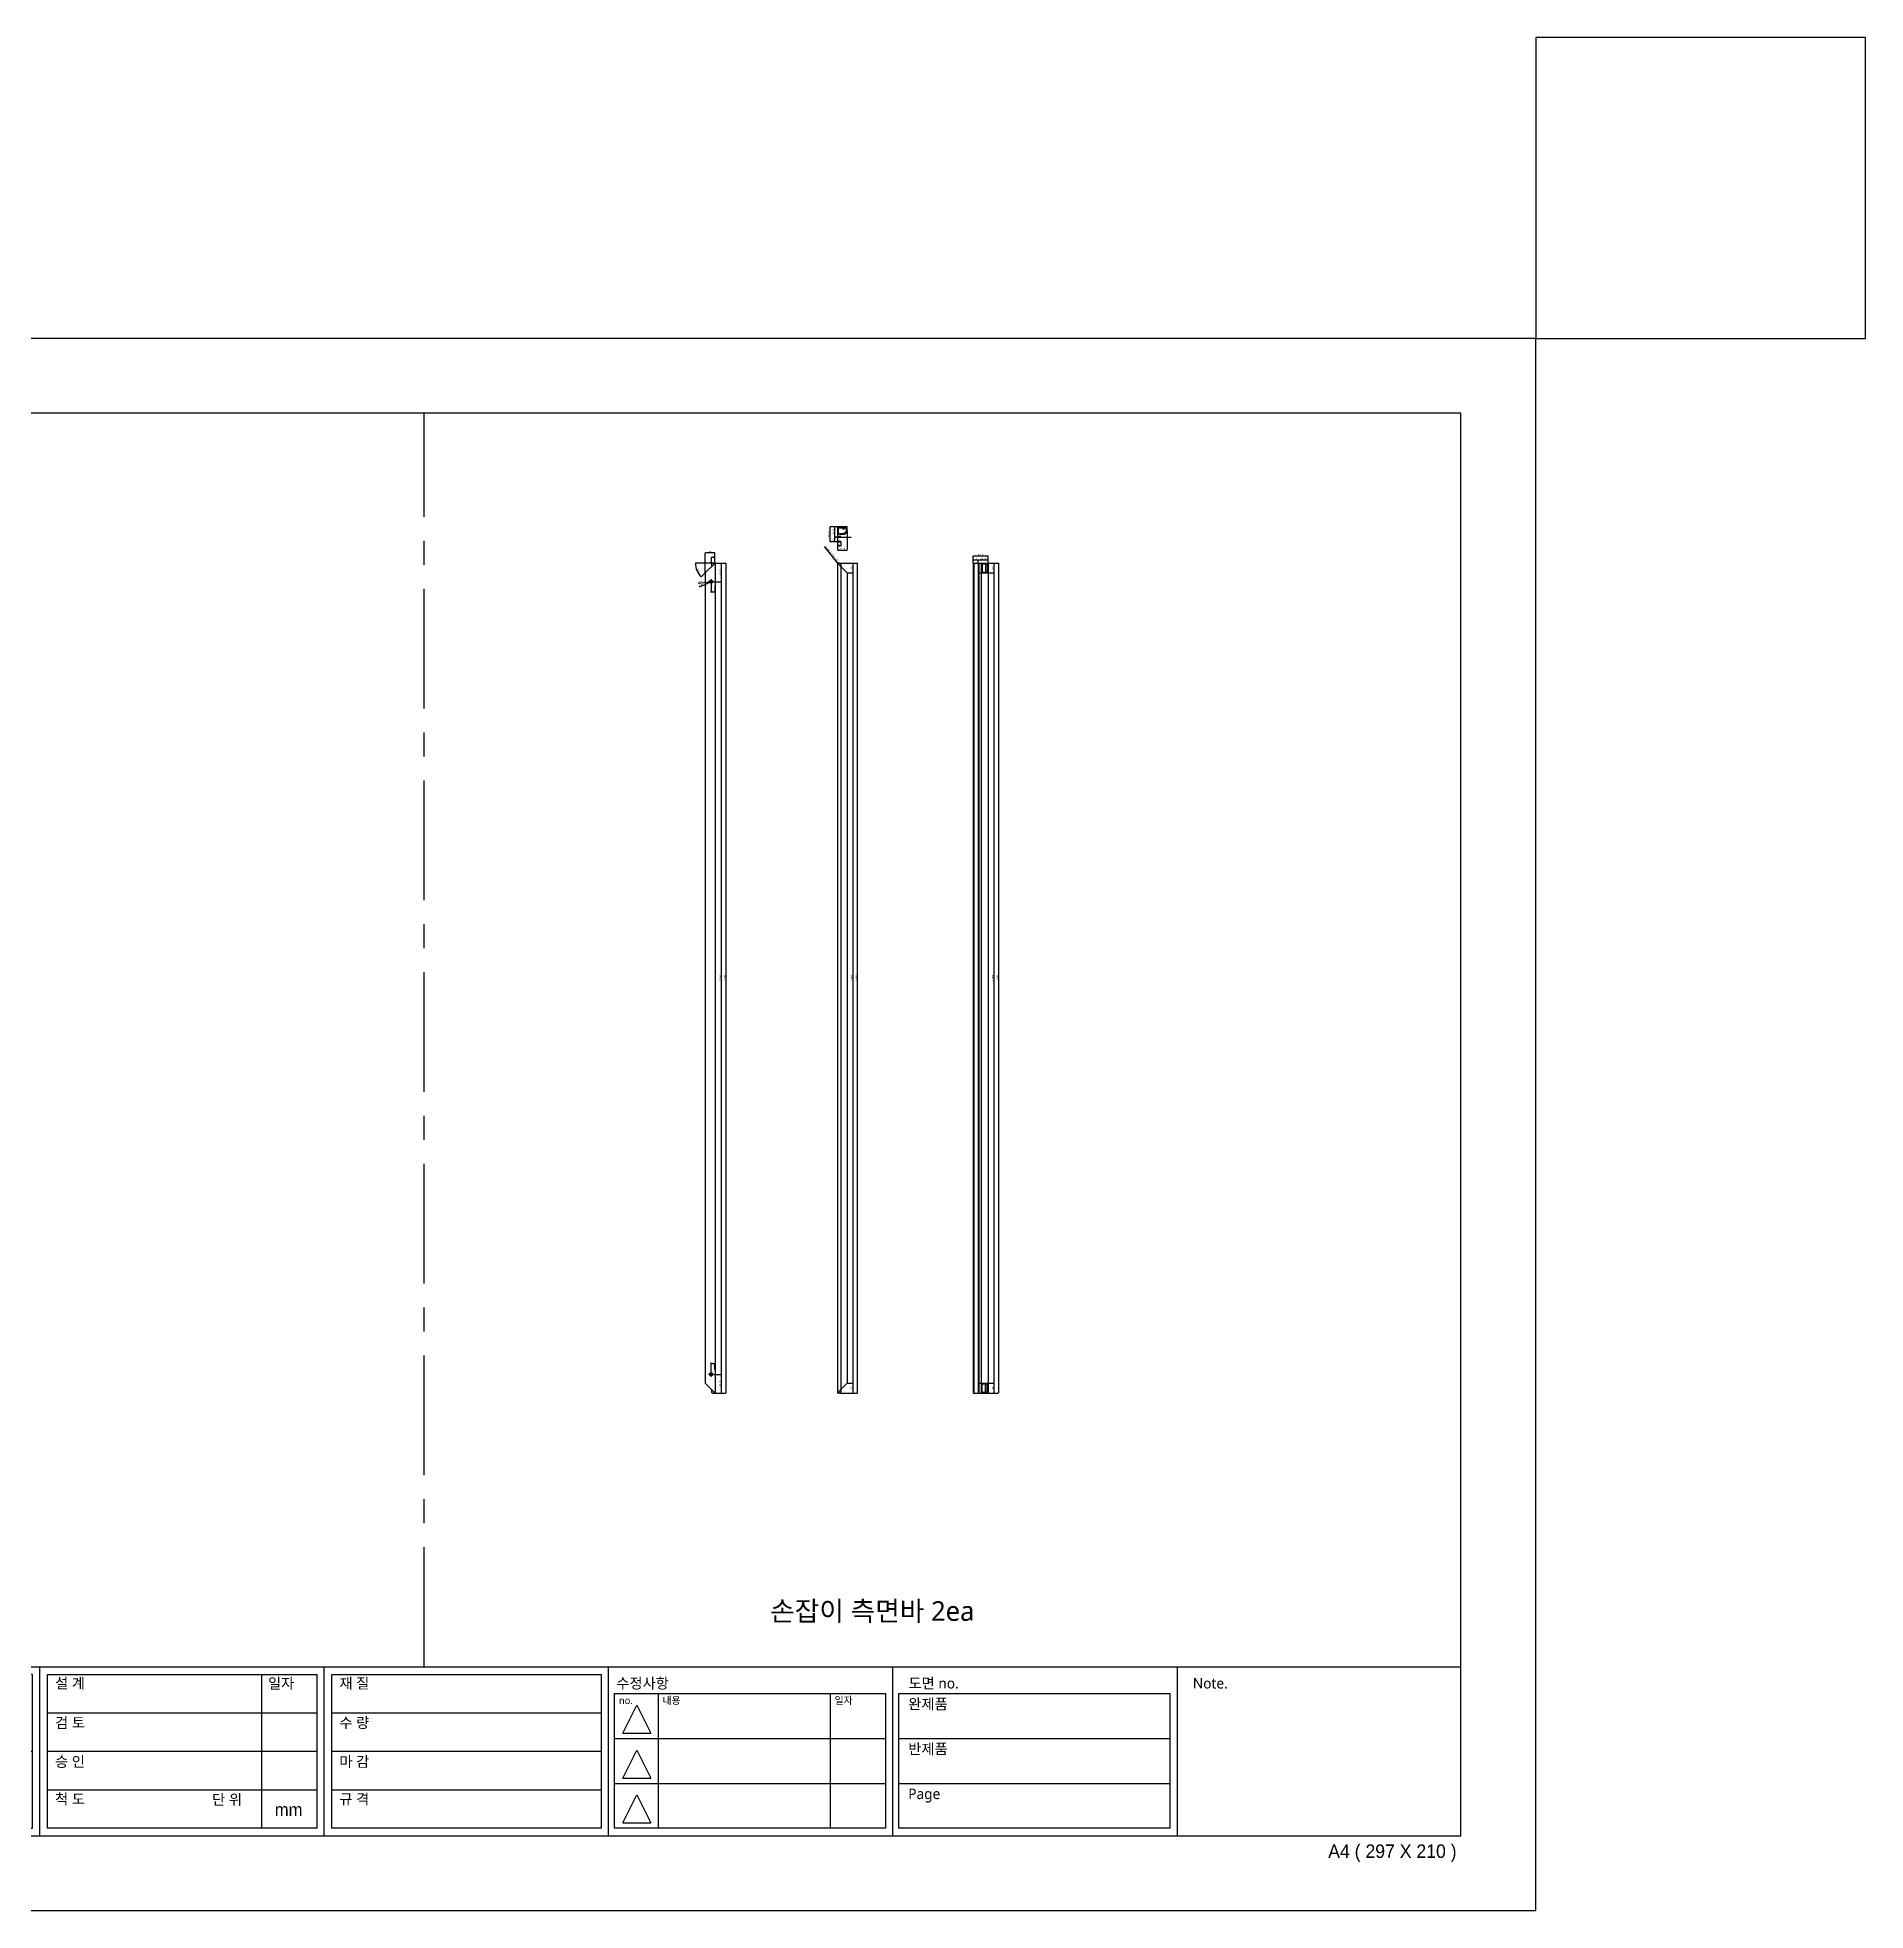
# Model space of a CAD drawing. Header units: millimetres. Extents: x -44117 to 256353, y -2095463 to 65325.
# Drawn here: x -21367 to -16519, y 49726 to 54691 of the extents above; entities that cross this region are included whole.
import ezdxf

# ---------------------------------------------------------------- set-up
doc = ezdxf.new("R2010")
doc.units = ezdxf.units.MM
doc.header["$LTSCALE"] = 10
doc.linetypes.add('CENTER', pattern=[50.8, 31.75, -6.35, 6.35, -6.35])
doc.linetypes.add('HIDDEN', pattern=[9.525, 6.35, -3.175])
doc.layers.add('cen', color=1, linetype='CENTER')
doc.layers.add('hid', color=8, linetype='HIDDEN')
doc.styles.add('고딕', font='')
doc.styles.get('고딕').set_extended_font_data('HYgtrE')
doc.dimstyles.new('hi01 a4 - 1scale', dxfattribs={"dimtxt": 5, "dimasz": 0.5, "dimexe": 0.3, "dimexo": 0.3, "dimgap": 0.2, "dimtad": 1, "dimdec": 1, "dimdsep": 46, "dimtxsty": 'Standard', "dimcen": 1, "dimclrd": 251, "dimclre": 251, "dimclrt": 3, "dimadec": 1, "dimazin": 2, "dimtfac": 1, "dimtdec": 1, "dimtix": 1, "dimtmove": 1, "dimatfit": 3, "dimfxl": 0, "dimarcsym": 0})

# ---------------------------------------------------------------- blocks, each defined once
blk = doc.blocks.new('A$C2EC13F1B')
at = {"color": 7}
for p, q in [((-3.67, -0.83), (-1.17, 4.17)), ((-1.17, 4.17), (1.33, -0.83))]:
    blk.add_line(p, q, dxfattribs=at)
blk.add_lwpolyline([(-3.67, -0.83), (1.33, -0.83)], dxfattribs=at)
blk = doc.blocks.new('a4 1scale')
at = {"color": 8}
for p, q in [((-15144.83, -4477.05), (-14867.83, -4477.05)), ((-15097.66, -4499.61), (-15097.66, -4477.05)), ((-15057.67, -4499.62), (-15057.67, -4477.06)), ((-15028.06, -4478.06), (-15028.06, -4498.62)), ((-15019.68, -4499.62), (-15019.68, -4477.06)), ((-14981.69, -4499.62), (-14981.69, -4477.06)), ((-14943.7, -4499.62), (-14943.7, -4477.06)), ((-14905.71, -4499.62), (-14905.71, -4477.06)), ((-14980.9, -4480.63), (-14944.7, -4480.63)), ((-14975.07, -4480.63), (-14975.07, -4498.62)), ((-14952.08, -4480.63), (-14952.08, -4498.62)), ((-14942.91, -4480.63), (-14906.71, -4480.63)), ((-15056.67, -4483.2), (-15020.68, -4483.2)), ((-15018.68, -4483.2), (-14982.69, -4483.2)), ((-15096.66, -4488.33), (-15058.67, -4488.34)), ((-15056.67, -4488.34), (-15020.68, -4488.34)), ((-15018.68, -4488.34), (-14982.69, -4488.34)), ((-14980.9, -4486.63), (-14944.7, -4486.63)), ((-14942.91, -4486.63), (-14906.71, -4486.63)), ((-15141.53, -4492.95), (-15101.88, -4492.95)), ((-14980.9, -4492.63), (-14944.7, -4492.63)), ((-14942.91, -4492.63), (-14906.71, -4492.63)), ((-15056.67, -4493.48), (-15020.68, -4493.48)), ((-15018.68, -4493.48), (-14982.69, -4493.48))]:
    blk.add_line(p, q, dxfattribs=at)
for points in [[(-15154.83, -4509.61), (-14857.83, -4509.61), (-14857.83, -4299.61), (-15154.83, -4299.61)], [(-15144.83, -4499.61), (-14867.83, -4499.61), (-14867.83, -4309.61), (-15144.83, -4309.61)]]:
    blk.add_lwpolyline(points, close=True)
for points in [[(-15143.82, -4478.05), (-15098.66, -4478.05), (-15098.66, -4498.61), (-15143.83, -4498.61)], [(-15058.67, -4478.06), (-15096.66, -4478.05), (-15096.66, -4498.61), (-15058.66, -4498.62)], [(-15056.67, -4478.06), (-15020.68, -4478.06), (-15020.68, -4498.62), (-15056.67, -4498.62)], [(-15018.68, -4478.06), (-14982.69, -4478.06), (-14982.69, -4498.62), (-15018.68, -4498.62)]]:
    blk.add_lwpolyline(points, close=True, dxfattribs=at)
for points in [[(-14944.7, -4480.63), (-14944.7, -4498.62), (-14980.9, -4498.62), (-14980.9, -4480.63)], [(-14906.71, -4480.63), (-14906.71, -4498.62), (-14942.91, -4498.62), (-14942.91, -4480.63)]]:
    blk.add_lwpolyline(points, dxfattribs=at)
at = {"color": 8, "xscale": 0.7469071166727064, "yscale": 0.7469071166727064, "zscale": 0.7469071166727064}
for p in [(-14977.06, -4485.3), (-14977.06, -4491.3), (-14977.06, -4497.29)]:
    blk.add_blockref('A$C2EC13F1B', p, dxfattribs=at)
at = {"color": 8, "style": '고딕'}
for s, insert, char_height, width, attachment_point in [('{\\fMalgun Gothic|b0|i0|c129|p50;설 계}', (-15055.65, -4478.55), 1.4003, 21.6513, 1), ('{\\fMalgun Gothic|b0|i0|c129|p50;재 질}', (-15017.66, -4478.55), 1.4003, 21.6513, 1), ('{\\fMalgun Gothic|b0|i0|c129|p50;수정사항}', (-14980.67, -4478.55), 1.4003, 21.6513, 1), ('{\\fMalgun Gothic|b0|i0|c129|p50;도면 no.}', (-14941.63, -4478.55), 1.4003, 21.6513, 1), ('{\\fMalgun Gothic|b0|i0|c129|p50;PROJECT}', (-15095.45, -4478.74), 1.6004, 37.4801, 1), ('{\\fGulim|b0|i0|c129|p50;일자}', (-15027.2, -4478.57), 1.4, 24.7824, 1), ('{\\fMalgun Gothic|b0|i0|c129|p50;Note.}', (-14903.64, -4478.55), 1.4003, 21.6513, 1), ('{\\fMalgun Gothic|b0|i0|c129|p50;no.}', (-14980.32, -4481.07), 0.96, 25.9815, 1), ('{\\fMalgun Gothic|b0|i0|c129|p50;내용}', (-14974.49, -4481.07), 0.96, 25.9815, 1), ('{\\fMalgun Gothic|b0|i0|c129|p50;일자}', (-14951.5, -4481.07), 0.96, 25.9815, 1), ('{\\fGulim|b0|i0|c129|p50;완\\fMalgun Gothic|b0|i0|c129|p50;제품}', (-14941.66, -4481.32), 1.4003, 21.6513, 1), ('{\\fMalgun Gothic|b0|i0|c129|p50;검 토}', (-15055.65, -4483.82), 1.4003, 21.6513, 1), ('{\\fMalgun Gothic|b0|i0|c129|p50;수 량}', (-15017.66, -4483.82), 1.4003, 21.6513, 1), ('{\\fMalgun Gothic|b0|i0|c129|p50;반제품}', (-14941.66, -4487.32), 1.4003, 21.6513, 1), ('{\\fMalgun Gothic|b0|i0|c129|p50;도면명}', (-15095.89, -4489.07), 1.6004, 37.4801, 1), ('{\\fMalgun Gothic|b0|i0|c129|p50;승 인}', (-15055.65, -4489.02), 1.4003, 21.6513, 1), ('{\\fMalgun Gothic|b0|i0|c129|p50;마 감}', (-15017.66, -4489.02), 1.4003, 21.6513, 1), ('{\\fMalgun Gothic|b0|i0|c129|p50;Page}', (-14941.66, -4493.32), 1.4003, 21.6513, 1), ('{\\fMalgun Gothic|b0|i0|c129|p50;척 도 }', (-15055.65, -4494.02), 1.4003, 21.6513, 1), ('{\\fGulim|b0|i0|c129|p50;단 위}', (-15034.68, -4494.09), 1.4003, 21.6513, 1), ('mm', (-15024.45, -4496.13), 1.7, 15.2516, 5), ('{\\fMalgun Gothic|b0|i0|c129|p50;규 격 }', (-15017.66, -4494.02), 1.4003, 21.6513, 1), ('{\\C8;P-01-01}', (-15144.37, -4500.78), 1.8004, 27.0059, 1), ('{\\C8;A4 ( 297 X 210 )}', (-14868.4, -4500.78), 1.8004, 27.0059, 3)]:
    blk.add_mtext(s, dxfattribs=dict(at, insert=insert, char_height=char_height, width=width, attachment_point=attachment_point))
blk = doc.blocks.new('*D1048')
at = {"color": 251, "lineweight": -2, "transparency": 16777216}
for p, q in [((-19614.9, 53244.1), (-19585, 53247.7)), ((-19576.6, 53248.7), (-19584.6, 53247.8)), ((-19576.1, 53248.8), (-19575.6, 53248.9))]:
    blk.add_line(p, q, dxfattribs=at)
at = {"color": 251, "transparency": 16777216}
for points in [[(-19585.1, 53247.8), (-19585, 53247.6), (-19584.6, 53247.8)], [(-19576.1, 53248.9), (-19576.1, 53248.7), (-19576.6, 53248.7)]]:
    blk.add_solid(points, dxfattribs=at)
at = {"layer": 'Defpoints', "color": 0, "transparency": 16777216}
for p in [(-19584.6, 53247.8), (-19576.6, 53248.7)]:
    blk.add_point(p, dxfattribs=at)
at = {"color": 3, "transparency": 16777216, "insert": (-19610.9, 53247.3), "char_height": 5, "attachment_point": 5, "rotation": 6.9526}
blk.add_mtext('∅8', dxfattribs=at)
blk = doc.blocks.new('*D1049')
at = {"color": 251, "lineweight": -2, "transparency": 16777216}
for p, q in [((-19611.6, 53234.4), (-19582.9, 53247.2)), ((-19578.8, 53249.1), (-19582.4, 53247.4)), ((-19578.3, 53249.3), (-19577.8, 53249.5))]:
    blk.add_line(p, q, dxfattribs=at)
at = {"color": 251, "transparency": 16777216}
for points in [[(-19582.9, 53247.3), (-19582.8, 53247.2), (-19582.4, 53247.4)], [(-19578.3, 53249.3), (-19578.3, 53249.2), (-19578.8, 53249.1)]]:
    blk.add_solid(points, dxfattribs=at)
at = {"layer": 'Defpoints', "color": 0, "transparency": 16777216}
for p in [(-19582.4, 53247.4), (-19578.8, 53249.1)]:
    blk.add_point(p, dxfattribs=at)
at = {"color": 3, "transparency": 16777216, "insert": (-19608.7, 53238.6), "char_height": 5, "attachment_point": 5, "rotation": 24.0429}
blk.add_mtext('∅4', dxfattribs=at)
blk = doc.blocks.new('*D1050')
at = {"color": 251, "lineweight": -2, "transparency": 16777216}
for p, q in [((-19580.6, 53240.9), (-19580.6, 53220.5)), ((-19570.1, 53235.6), (-19570.1, 53220.5)), ((-19581.1, 53220.8), (-19581.6, 53220.8)), ((-19570.1, 53220.8), (-19580.6, 53220.8)), ((-19569.6, 53220.8), (-19569.1, 53220.8))]:
    blk.add_line(p, q, dxfattribs=at)
at = {"color": 251, "transparency": 16777216}
for points in [[(-19581.1, 53220.9), (-19581.1, 53220.7), (-19580.6, 53220.8)], [(-19569.6, 53220.9), (-19569.6, 53220.7), (-19570.1, 53220.8)]]:
    blk.add_solid(points, dxfattribs=at)
at = {"layer": 'Defpoints', "color": 0, "transparency": 16777216}
for p in [(-19580.6, 53241.2), (-19570.1, 53235.9), (-19580.6, 53220.8)]:
    blk.add_point(p, dxfattribs=at)
at = {"color": 3, "transparency": 16777216, "insert": (-19575.3, 53223.5), "char_height": 5, "attachment_point": 5}
blk.add_mtext('10.5', dxfattribs=at)
blk = doc.blocks.new('*D1051')
at = {"color": 251, "lineweight": -2, "transparency": 16777216}
for p, q in [((-19581.1, 51174.7), (-19581.6, 51174.7)), ((-19580.6, 51154.5), (-19580.6, 51175)), ((-19570.1, 51174.7), (-19580.6, 51174.7)), ((-19570.1, 51159.9), (-19570.1, 51175)), ((-19569.6, 51174.7), (-19569.1, 51174.7))]:
    blk.add_line(p, q, dxfattribs=at)
at = {"color": 251, "transparency": 16777216}
for points in [[(-19581.1, 51174.8), (-19581.1, 51174.6), (-19580.6, 51174.7)], [(-19569.6, 51174.8), (-19569.6, 51174.6), (-19570.1, 51174.7)]]:
    blk.add_solid(points, dxfattribs=at)
at = {"layer": 'Defpoints', "color": 0, "transparency": 16777216}
for p in [(-19580.6, 51174.7), (-19580.6, 51154.2), (-19570.1, 51159.6)]:
    blk.add_point(p, dxfattribs=at)
at = {"color": 3, "transparency": 16777216, "insert": (-19575.3, 51177.4), "char_height": 5, "attachment_point": 5}
blk.add_mtext('10.5', dxfattribs=at)
blk = doc.blocks.new('*D1052')
at = {"color": 251, "lineweight": -2, "transparency": 16777216}
for p, q in [((-19579.1, 53295), (-19579.1, 53313.8)), ((-19578.6, 53313.5), (-19570.6, 53313.5)), ((-19570.1, 53298), (-19570.1, 53313.8))]:
    blk.add_line(p, q, dxfattribs=at)
at = {"color": 251, "transparency": 16777216}
for points in [[(-19578.6, 53313.5), (-19578.6, 53313.4), (-19579.1, 53313.5)], [(-19570.6, 53313.5), (-19570.6, 53313.4), (-19570.1, 53313.5)]]:
    blk.add_solid(points, dxfattribs=at)
at = {"layer": 'Defpoints', "color": 0, "transparency": 16777216}
for p in [(-19579.1, 53294.7), (-19570.1, 53313.5), (-19570.1, 53297.7)]:
    blk.add_point(p, dxfattribs=at)
at = {"color": 3, "transparency": 16777216, "insert": (-19574.6, 53316.2), "char_height": 5, "attachment_point": 5}
blk.add_mtext('9', dxfattribs=at)
blk = doc.blocks.new('*D1008')
at = {"color": 251, "lineweight": -2, "transparency": 16777216}
for p, q in [((-19569.8, 53297.7), (-19553, 53297.7)), ((-19553.3, 53297.2), (-19553.3, 53248.7)), ((-19573.3, 53248.2), (-19553, 53248.2))]:
    blk.add_line(p, q, dxfattribs=at)
at = {"color": 251, "transparency": 16777216}
for points in [[(-19553.4, 53297.2), (-19553.2, 53297.2), (-19553.3, 53297.7)], [(-19553.4, 53248.7), (-19553.2, 53248.7), (-19553.3, 53248.2)]]:
    blk.add_solid(points, dxfattribs=at)
at = {"layer": 'Defpoints', "color": 0, "transparency": 16777216}
for p in [(-19570.1, 53297.7), (-19573.6, 53248.2), (-19553.3, 53248.2)]:
    blk.add_point(p, dxfattribs=at)
at = {"color": 3, "transparency": 16777216, "insert": (-19556, 53273), "char_height": 5, "attachment_point": 5, "rotation": 90}
blk.add_mtext('49.5', dxfattribs=at)
blk = doc.blocks.new('*D1009')
at = {"color": 251, "lineweight": -2, "transparency": 16777216}
for p, q in [((-19573.3, 53248.2), (-19553, 53248.2)), ((-19553.3, 53247.7), (-19553.3, 51147.7)), ((-19573.3, 51147.2), (-19553, 51147.2))]:
    blk.add_line(p, q, dxfattribs=at)
at = {"color": 251, "transparency": 16777216}
for points in [[(-19553.4, 53247.7), (-19553.2, 53247.7), (-19553.3, 53248.2)], [(-19553.4, 51147.7), (-19553.2, 51147.7), (-19553.3, 51147.2)]]:
    blk.add_solid(points, dxfattribs=at)
at = {"layer": 'Defpoints', "color": 0, "transparency": 16777216}
for p in [(-19573.6, 53248.2), (-19573.6, 51147.2), (-19553.3, 51147.2)]:
    blk.add_point(p, dxfattribs=at)
at = {"color": 3, "transparency": 16777216, "insert": (-19556, 52197.7), "char_height": 5, "attachment_point": 5, "rotation": 90}
blk.add_mtext('2101', dxfattribs=at)
blk = doc.blocks.new('*D1010')
at = {"color": 251, "lineweight": -2, "transparency": 16777216}
for p, q in [((-19573.3, 51147.2), (-19553, 51147.2)), ((-19553.3, 51146.7), (-19553.3, 51098.2)), ((-19569.8, 51097.7), (-19553, 51097.7))]:
    blk.add_line(p, q, dxfattribs=at)
at = {"color": 251, "transparency": 16777216}
for points in [[(-19553.4, 51146.7), (-19553.2, 51146.7), (-19553.3, 51147.2)], [(-19553.4, 51098.2), (-19553.2, 51098.2), (-19553.3, 51097.7)]]:
    blk.add_solid(points, dxfattribs=at)
at = {"layer": 'Defpoints', "color": 0, "transparency": 16777216}
for p in [(-19573.6, 51147.2), (-19570.1, 51097.7), (-19553.3, 51097.7)]:
    blk.add_point(p, dxfattribs=at)
at = {"color": 3, "transparency": 16777216, "insert": (-19556, 51122.5), "char_height": 5, "attachment_point": 5, "rotation": 90}
blk.add_mtext('49.5', dxfattribs=at)
blk = doc.blocks.new('*D1011')
at = {"color": 251, "lineweight": -2, "transparency": 16777216}
for p, q in [((-19569.8, 53297.7), (-19541.3, 53297.7)), ((-19541.6, 53297.2), (-19541.6, 51098.2)), ((-19552.7, 51097.7), (-19541.3, 51097.7))]:
    blk.add_line(p, q, dxfattribs=at)
at = {"color": 251, "transparency": 16777216}
for points in [[(-19541.6, 53297.2), (-19541.5, 53297.2), (-19541.6, 53297.7)], [(-19541.6, 51098.2), (-19541.5, 51098.2), (-19541.6, 51097.7)]]:
    blk.add_solid(points, dxfattribs=at)
at = {"layer": 'Defpoints', "color": 0, "transparency": 16777216}
for p in [(-19570.1, 53297.7), (-19553, 51097.7), (-19541.6, 51097.7)]:
    blk.add_point(p, dxfattribs=at)
at = {"color": 3, "transparency": 16777216, "insert": (-19544.3, 52197.7), "char_height": 5, "attachment_point": 5, "rotation": 90}
blk.add_mtext('2200', dxfattribs=at)
blk = doc.blocks.new('*D1012')
at = {"color": 251, "lineweight": -2, "transparency": 16777216}
for p, q in [((-19596.1, 53272), (-19596.1, 53324.7)), ((-19570.6, 53324.4), (-19595.6, 53324.4)), ((-19570.1, 53298), (-19570.1, 53324.7))]:
    blk.add_line(p, q, dxfattribs=at)
at = {"color": 251, "transparency": 16777216}
for points in [[(-19595.6, 53324.5), (-19595.6, 53324.3), (-19596.1, 53324.4)], [(-19570.6, 53324.5), (-19570.6, 53324.3), (-19570.1, 53324.4)]]:
    blk.add_solid(points, dxfattribs=at)
at = {"layer": 'Defpoints', "color": 0, "transparency": 16777216}
for p in [(-19596.1, 53324.4), (-19570.1, 53297.7), (-19596.1, 53271.7)]:
    blk.add_point(p, dxfattribs=at)
at = {"color": 3, "transparency": 16777216, "insert": (-19583.1, 53327.1), "char_height": 5, "attachment_point": 5}
blk.add_mtext('26', dxfattribs=at)
blk = doc.blocks.new('*D1013')
at = {"color": 251, "lineweight": -2, "transparency": 16777216}
for p, q in [((-19245.5, 53393.5), (-19253.5, 53393.5)), ((-19253.2, 53393), (-19253.2, 53367.2)), ((-19244.5, 53366.7), (-19253.5, 53366.7))]:
    blk.add_line(p, q, dxfattribs=at)
at = {"color": 251, "transparency": 16777216}
for points in [[(-19253.3, 53393), (-19253.1, 53393), (-19253.2, 53393.5)], [(-19253.3, 53367.2), (-19253.1, 53367.2), (-19253.2, 53366.7)]]:
    blk.add_solid(points, dxfattribs=at)
at = {"layer": 'Defpoints', "color": 0, "transparency": 16777216}
for p in [(-19245.2, 53393.5), (-19253.2, 53366.7), (-19244.2, 53366.7)]:
    blk.add_point(p, dxfattribs=at)
at = {"color": 3, "transparency": 16777216, "insert": (-19255.9, 53380.1), "char_height": 5, "attachment_point": 5, "rotation": 90}
blk.add_mtext('26.8', dxfattribs=at)
blk = doc.blocks.new('*D1014')
at = {"color": 251, "lineweight": -2, "transparency": 16777216}
for p, q in [((-19244.5, 53366.7), (-19253.5, 53366.7)), ((-19244.7, 53353.7), (-19253.5, 53353.7)), ((-19253.2, 53366.2), (-19253.2, 53354.2))]:
    blk.add_line(p, q, dxfattribs=at)
at = {"color": 251, "transparency": 16777216}
for points in [[(-19253.3, 53366.2), (-19253.1, 53366.2), (-19253.2, 53366.7)], [(-19253.3, 53354.2), (-19253.1, 53354.2), (-19253.2, 53353.7)]]:
    blk.add_solid(points, dxfattribs=at)
at = {"layer": 'Defpoints', "color": 0, "transparency": 16777216}
for p in [(-19253.2, 53353.7), (-19244.4, 53353.7), (-19244.2, 53366.7)]:
    blk.add_point(p, dxfattribs=at)
at = {"color": 3, "transparency": 16777216, "insert": (-19255.9, 53360.2), "char_height": 5, "attachment_point": 5, "rotation": 90}
blk.add_mtext('13', dxfattribs=at)
blk = doc.blocks.new('*D1015')
at = {"color": 251, "lineweight": -2, "transparency": 16777216}
for p, q in [((-19245.7, 53353.9), (-19245.7, 53342.9)), ((-19245.2, 53343.2), (-19237.2, 53343.2)), ((-19236.7, 53353.9), (-19236.7, 53342.9))]:
    blk.add_line(p, q, dxfattribs=at)
at = {"color": 251, "transparency": 16777216}
for points in [[(-19245.2, 53343.3), (-19245.2, 53343.1), (-19245.7, 53343.2)], [(-19237.2, 53343.3), (-19237.2, 53343.1), (-19236.7, 53343.2)]]:
    blk.add_solid(points, dxfattribs=at)
at = {"layer": 'Defpoints', "color": 0, "transparency": 16777216}
for p in [(-19245.7, 53354.2), (-19236.7, 53354.2), (-19236.7, 53343.2)]:
    blk.add_point(p, dxfattribs=at)
at = {"color": 3, "transparency": 16777216, "insert": (-19241.2, 53345.9), "char_height": 5, "attachment_point": 5}
blk.add_mtext('9', dxfattribs=at)
blk = doc.blocks.new('*D1016')
at = {"color": 251, "lineweight": -2, "transparency": 16777216}
for p, q in [((-19219.7, 53383.5), (-19219.7, 53332)), ((-19245.2, 53355.9), (-19245.2, 53332)), ((-19244.7, 53332.3), (-19220.2, 53332.3))]:
    blk.add_line(p, q, dxfattribs=at)
at = {"color": 251, "transparency": 16777216}
for points in [[(-19244.7, 53332.3), (-19244.7, 53332.2), (-19245.2, 53332.3)], [(-19220.2, 53332.3), (-19220.2, 53332.2), (-19219.7, 53332.3)]]:
    blk.add_solid(points, dxfattribs=at)
at = {"layer": 'Defpoints', "color": 0, "transparency": 16777216}
for p in [(-19219.7, 53383.8), (-19245.2, 53356.2), (-19219.7, 53332.3)]:
    blk.add_point(p, dxfattribs=at)
at = {"color": 3, "transparency": 16777216, "insert": (-19232.4, 53335), "char_height": 5, "attachment_point": 5}
blk.add_mtext('25.5', dxfattribs=at)
blk = doc.blocks.new('*D1017')
at = {"color": 251, "lineweight": -2, "transparency": 16777216}
for p, q in [((-19280.4, 53341.6), (-19245.8, 53298)), ((-19245.2, 53297.2), (-19245.5, 53297.6))]:
    blk.add_line(p, q, dxfattribs=at)
at = {"color": 251, "transparency": 16777216}
blk.add_solid([(-19245.7, 53298.1), (-19245.9, 53298), (-19245.5, 53297.6)], dxfattribs=at)
at = {"layer": 'Defpoints', "color": 0, "transparency": 16777216}
for p in [(-19245.5, 53297.6), (-19245.2, 53297.2)]:
    blk.add_point(p, dxfattribs=at)
at = {"color": 3, "transparency": 16777216, "insert": (-19260.9, 53321.9), "char_height": 5, "attachment_point": 5, "rotation": 308.4076}
blk.add_mtext('2-R0.5{\\f굴림|b0|i0|c129|p50; 코너가공}', dxfattribs=at)
blk = doc.blocks.new('*D1018')
at = {"color": 251, "lineweight": -2, "transparency": 16777216}
for p, q in [((-19245.4, 53297.7), (-19204.6, 53297.7)), ((-19204.9, 53297.2), (-19204.9, 53272.2)), ((-19219.4, 53271.7), (-19204.6, 53271.7))]:
    blk.add_line(p, q, dxfattribs=at)
at = {"color": 251, "transparency": 16777216}
for points in [[(-19205, 53297.2), (-19204.8, 53297.2), (-19204.9, 53297.7)], [(-19205, 53272.2), (-19204.8, 53272.2), (-19204.9, 53271.7)]]:
    blk.add_solid(points, dxfattribs=at)
at = {"layer": 'Defpoints', "color": 0, "transparency": 16777216}
for p in [(-19245.7, 53297.7), (-19219.7, 53271.7), (-19204.9, 53271.7)]:
    blk.add_point(p, dxfattribs=at)
at = {"color": 3, "transparency": 16777216, "insert": (-19207.6, 53284.7), "char_height": 5, "attachment_point": 5, "rotation": 90}
blk.add_mtext('26', dxfattribs=at)
blk = doc.blocks.new('*D1019')
at = {"color": 251, "lineweight": -2, "transparency": 16777216}
for p, q in [((-19219.4, 53271.7), (-19204.6, 53271.7)), ((-19204.9, 53271.2), (-19204.9, 51124.2)), ((-19219.4, 51123.7), (-19204.6, 51123.7))]:
    blk.add_line(p, q, dxfattribs=at)
at = {"color": 251, "transparency": 16777216}
for points in [[(-19205, 53271.2), (-19204.8, 53271.2), (-19204.9, 53271.7)], [(-19205, 51124.2), (-19204.8, 51124.2), (-19204.9, 51123.7)]]:
    blk.add_solid(points, dxfattribs=at)
at = {"layer": 'Defpoints', "color": 0, "transparency": 16777216}
for p in [(-19219.7, 53271.7), (-19219.7, 51123.7), (-19204.9, 51123.7)]:
    blk.add_point(p, dxfattribs=at)
at = {"color": 3, "transparency": 16777216, "insert": (-19207.6, 52197.7), "char_height": 5, "attachment_point": 5, "rotation": 90}
blk.add_mtext('2148', dxfattribs=at)
blk = doc.blocks.new('*D1020')
at = {"color": 251, "lineweight": -2, "transparency": 16777216}
for p, q in [((-19239.4, 51097.7), (-19204.6, 51097.7)), ((-19219.4, 51123.7), (-19204.6, 51123.7)), ((-19204.9, 51123.2), (-19204.9, 51098.2))]:
    blk.add_line(p, q, dxfattribs=at)
at = {"color": 251, "transparency": 16777216}
for points in [[(-19205, 51123.2), (-19204.8, 51123.2), (-19204.9, 51123.7)], [(-19205, 51098.2), (-19204.8, 51098.2), (-19204.9, 51097.7)]]:
    blk.add_solid(points, dxfattribs=at)
at = {"layer": 'Defpoints', "color": 0, "transparency": 16777216}
for p in [(-19239.7, 51097.7), (-19219.7, 51123.7), (-19204.9, 51097.7)]:
    blk.add_point(p, dxfattribs=at)
at = {"color": 3, "transparency": 16777216, "insert": (-19207.6, 51110.7), "char_height": 5, "attachment_point": 5, "rotation": 90}
blk.add_mtext('26', dxfattribs=at)
blk = doc.blocks.new('*D960')
at = {"color": 251, "lineweight": -2, "transparency": 16777216}
for p, q in [((-19239.4, 53297.7), (-19191.9, 53297.7)), ((-19192.2, 51098.2), (-19192.2, 53297.2)), ((-19239.4, 51097.7), (-19191.9, 51097.7))]:
    blk.add_line(p, q, dxfattribs=at)
at = {"color": 251, "transparency": 16777216}
for points in [[(-19192.3, 53297.2), (-19192.1, 53297.2), (-19192.2, 53297.7)], [(-19192.3, 51098.2), (-19192.1, 51098.2), (-19192.2, 51097.7)]]:
    blk.add_solid(points, dxfattribs=at)
at = {"layer": 'Defpoints', "color": 0, "transparency": 16777216}
for p in [(-19239.7, 53297.7), (-19192.2, 53297.7), (-19239.7, 51097.7)]:
    blk.add_point(p, dxfattribs=at)
at = {"color": 3, "transparency": 16777216, "insert": (-19194.9, 52197.7), "char_height": 5, "attachment_point": 5, "rotation": 90}
blk.add_mtext('2200', dxfattribs=at)
blk = doc.blocks.new('*D1021')
at = {"color": 251, "lineweight": -2, "transparency": 16777216}
for p, q in [((-18845.3, 53297.7), (-18830.1, 53297.7)), ((-18830.4, 53297.2), (-18830.4, 53272.2)), ((-18845.3, 53271.7), (-18830.1, 53271.7))]:
    blk.add_line(p, q, dxfattribs=at)
at = {"color": 251, "transparency": 16777216}
for points in [[(-18830.5, 53297.2), (-18830.3, 53297.2), (-18830.4, 53297.7)], [(-18830.5, 53272.2), (-18830.3, 53272.2), (-18830.4, 53271.7)]]:
    blk.add_solid(points, dxfattribs=at)
at = {"layer": 'Defpoints', "color": 0, "transparency": 16777216}
for p in [(-18845.6, 53297.7), (-18845.6, 53271.7), (-18830.4, 53271.7)]:
    blk.add_point(p, dxfattribs=at)
at = {"color": 3, "transparency": 16777216, "insert": (-18833.1, 53284.7), "char_height": 5, "attachment_point": 5, "rotation": 90}
blk.add_mtext('26', dxfattribs=at)
blk = doc.blocks.new('*D1022')
at = {"color": 251, "lineweight": -2, "transparency": 16777216}
for p, q in [((-18845.3, 53271.7), (-18830.1, 53271.7)), ((-18830.4, 53271.2), (-18830.4, 51124.2)), ((-18845.3, 51123.7), (-18830.1, 51123.7))]:
    blk.add_line(p, q, dxfattribs=at)
at = {"color": 251, "transparency": 16777216}
for points in [[(-18830.5, 53271.2), (-18830.3, 53271.2), (-18830.4, 53271.7)], [(-18830.5, 51124.2), (-18830.3, 51124.2), (-18830.4, 51123.7)]]:
    blk.add_solid(points, dxfattribs=at)
at = {"layer": 'Defpoints', "color": 0, "transparency": 16777216}
for p in [(-18845.6, 53271.7), (-18845.6, 51123.7), (-18830.4, 51123.7)]:
    blk.add_point(p, dxfattribs=at)
at = {"color": 3, "transparency": 16777216, "insert": (-18833.1, 52197.7), "char_height": 5, "attachment_point": 5, "rotation": 90}
blk.add_mtext('2148', dxfattribs=at)
blk = doc.blocks.new('*D1023')
at = {"color": 251, "lineweight": -2, "transparency": 16777216}
for p, q in [((-18845.3, 51123.7), (-18830.1, 51123.7)), ((-18845.3, 51097.7), (-18830.1, 51097.7)), ((-18830.4, 51123.2), (-18830.4, 51098.2))]:
    blk.add_line(p, q, dxfattribs=at)
at = {"color": 251, "transparency": 16777216}
for points in [[(-18830.5, 51123.2), (-18830.3, 51123.2), (-18830.4, 51123.7)], [(-18830.5, 51098.2), (-18830.3, 51098.2), (-18830.4, 51097.7)]]:
    blk.add_solid(points, dxfattribs=at)
at = {"layer": 'Defpoints', "color": 0, "transparency": 16777216}
for p in [(-18845.6, 51123.7), (-18845.6, 51097.7), (-18830.4, 51097.7)]:
    blk.add_point(p, dxfattribs=at)
at = {"color": 3, "transparency": 16777216, "insert": (-18833.1, 51110.7), "char_height": 5, "attachment_point": 5, "rotation": 90}
blk.add_mtext('26', dxfattribs=at)
blk = doc.blocks.new('*D1024')
at = {"color": 251, "lineweight": -2, "transparency": 16777216}
for p, q in [((-18885.4, 53298), (-18885.4, 53306.7)), ((-18884.9, 53306.4), (-18872.9, 53306.4)), ((-18872.4, 53298), (-18872.4, 53306.7))]:
    blk.add_line(p, q, dxfattribs=at)
at = {"color": 251, "transparency": 16777216}
for points in [[(-18884.9, 53306.5), (-18884.9, 53306.3), (-18885.4, 53306.4)], [(-18872.9, 53306.5), (-18872.9, 53306.3), (-18872.4, 53306.4)]]:
    blk.add_solid(points, dxfattribs=at)
at = {"layer": 'Defpoints', "color": 0, "transparency": 16777216}
for p in [(-18885.4, 53297.7), (-18872.4, 53306.4), (-18872.4, 53297.7)]:
    blk.add_point(p, dxfattribs=at)
at = {"color": 3, "transparency": 16777216, "insert": (-18878.9, 53309.1), "char_height": 5, "attachment_point": 5}
blk.add_mtext('13', dxfattribs=at)
blk = doc.blocks.new('*D1025')
at = {"color": 251, "lineweight": -2, "transparency": 16777216}
for p, q in [((-18872.4, 53298), (-18872.4, 53306.7)), ((-18871.9, 53306.4), (-18846.1, 53306.4)), ((-18845.6, 53298), (-18845.6, 53306.7))]:
    blk.add_line(p, q, dxfattribs=at)
at = {"color": 251, "transparency": 16777216}
for points in [[(-18871.9, 53306.5), (-18871.9, 53306.3), (-18872.4, 53306.4)], [(-18846.1, 53306.5), (-18846.1, 53306.3), (-18845.6, 53306.4)]]:
    blk.add_solid(points, dxfattribs=at)
at = {"layer": 'Defpoints', "color": 0, "transparency": 16777216}
for p in [(-18872.4, 53297.7), (-18845.6, 53306.4), (-18845.6, 53297.7)]:
    blk.add_point(p, dxfattribs=at)
at = {"color": 3, "transparency": 16777216, "insert": (-18859, 53309.1), "char_height": 5, "attachment_point": 5}
blk.add_mtext('26.8', dxfattribs=at)
blk = doc.blocks.new('*D1026')
at = {"color": 251, "lineweight": -2, "transparency": 16777216}
for p, q in [((-18885.4, 53307), (-18885.4, 53317.2)), ((-18884.9, 53316.9), (-18846.1, 53316.9)), ((-18845.6, 53298), (-18845.6, 53317.2))]:
    blk.add_line(p, q, dxfattribs=at)
at = {"color": 251, "transparency": 16777216}
for points in [[(-18884.9, 53316.9), (-18884.9, 53316.8), (-18885.4, 53316.9)], [(-18846.1, 53316.9), (-18846.1, 53316.8), (-18845.6, 53316.9)]]:
    blk.add_solid(points, dxfattribs=at)
at = {"layer": 'Defpoints', "color": 0, "transparency": 16777216}
for p in [(-18885.4, 53306.7), (-18845.6, 53316.9), (-18845.6, 53297.7)]:
    blk.add_point(p, dxfattribs=at)
at = {"color": 3, "transparency": 16777216, "insert": (-18865.5, 53319.6), "char_height": 5, "attachment_point": 5}
blk.add_mtext('39.8', dxfattribs=at)
blk = doc.blocks.new('*D961')
at = {"color": 251, "lineweight": -2, "transparency": 16777216}
for p, q in [((-19253.8, 53393.5), (-19265.5, 53393.5)), ((-19265.2, 53393), (-19265.2, 53354.2)), ((-19246, 53353.7), (-19265.5, 53353.7))]:
    blk.add_line(p, q, dxfattribs=at)
at = {"color": 251, "transparency": 16777216}
for points in [[(-19265.3, 53393), (-19265.1, 53393), (-19265.2, 53393.5)], [(-19265.3, 53354.2), (-19265.1, 53354.2), (-19265.2, 53353.7)]]:
    blk.add_solid(points, dxfattribs=at)
at = {"layer": 'Defpoints', "color": 0, "transparency": 16777216}
for p in [(-19253.5, 53393.5), (-19265.2, 53353.7), (-19245.7, 53353.7)]:
    blk.add_point(p, dxfattribs=at)
at = {"color": 3, "transparency": 16777216, "insert": (-19267.9, 53373.6), "char_height": 5, "attachment_point": 5, "rotation": 90}
blk.add_mtext('39.8', dxfattribs=at)
blk = doc.blocks.new('*D1027')
at = {"color": 251, "lineweight": -2, "transparency": 16777216}
for p, q in [((-18845.3, 53297.7), (-18818.3, 53297.7)), ((-18818.6, 53297.2), (-18818.6, 51098.2)), ((-18845.3, 51097.7), (-18818.3, 51097.7))]:
    blk.add_line(p, q, dxfattribs=at)
at = {"color": 251, "transparency": 16777216}
for points in [[(-18818.7, 53297.2), (-18818.5, 53297.2), (-18818.6, 53297.7)], [(-18818.7, 51098.2), (-18818.5, 51098.2), (-18818.6, 51097.7)]]:
    blk.add_solid(points, dxfattribs=at)
at = {"layer": 'Defpoints', "color": 0, "transparency": 16777216}
for p in [(-18845.6, 53297.7), (-18845.6, 51097.7), (-18818.6, 51097.7)]:
    blk.add_point(p, dxfattribs=at)
at = {"color": 3, "transparency": 16777216, "insert": (-18821.3, 52197.7), "char_height": 5, "attachment_point": 5, "rotation": 90}
blk.add_mtext('2200', dxfattribs=at)
blk = doc.blocks.new('*D1028')
at = {"color": 251, "lineweight": -2, "transparency": 16777216}
for p, q in [((-19570.4, 53297.7), (-19622.2, 53297.7)), ((-19596.3, 53271.5), (-19606.9, 53260.9))]:
    blk.add_line(p, q, dxfattribs=at)
blk.add_arc((-19570.1, 53297.7), 51.8, 180.5529, 224.4471, dxfattribs=at)
at = {"color": 251, "transparency": 16777216}
for points in [[(-19622, 53297.2), (-19621.8, 53297.2), (-19621.9, 53297.7)], [(-19607, 53261.5), (-19607.1, 53261.4), (-19606.7, 53261.1)]]:
    blk.add_solid(points, dxfattribs=at)
at = {"layer": 'Defpoints', "color": 0, "transparency": 16777216}
for p in [(-19620.1, 53284.3), (-19570.1, 53297.7), (-19569.8, 53297.7), (-19541.3, 53297.7), (-19596.1, 53271.7)]:
    blk.add_point(p, dxfattribs=at)
at = {"color": 3, "transparency": 16777216, "insert": (-19615.5, 53279), "char_height": 5, "attachment_point": 5, "rotation": 292.5}
blk.add_mtext('45°', dxfattribs=at)

msp = doc.modelspace()

# ---------------------------------------------------------------- linework, layer by layer
for p, q in [((-19570.08136, 53297.74967), (-19596.08136, 53271.74967)), ((-19579.08136, 53294.74967), (-19579.08136, 53288.74967)), ((-19576.08136, 53297.74967), (-19570.08136, 53297.74967)), ((-19570.08136, 53297.74967), (-19570.08136, 51097.74967)), ((-19245.69259, 53297.74967), (-19245.69259, 51097.74967)), ((-19239.69259, 53297.74967), (-19245.69259, 53297.74967)), ((-19236.69259, 53294.74967), (-19236.69259, 51100.74967)), ((-19236.69259, 53288.74967), (-19219.69259, 53271.74967)), ((-18885.38286, 53297.74967), (-18885.38286, 51097.74967)), ((-18885.38286, 53297.74967), (-18845.58286, 53297.74967)), ((-18884.18258, 53297.74967), (-18884.18258, 51097.74967)), ((-18872.38124, 53297.74967), (-18872.38124, 51097.74967)), ((-18870.78124, 53297.74967), (-18870.78124, 51097.74967)), ((-18864.78124, 53297.74967), (-18864.78124, 51097.74967)), ((-18845.58286, 53297.74967), (-18845.58286, 51097.74967)), ((-19596.08136, 53271.74967), (-19596.08136, 51123.74967)), ((-19219.69259, 53271.74967), (-19219.69259, 51123.74967)), ((-19570.08136, 51097.74967), (-19596.08136, 51123.74967)), ((-19579.08136, 51106.74967), (-19579.08136, 51100.74967)), ((-19576.08136, 51097.74967), (-19570.08136, 51097.74967)), ((-19239.69259, 51097.74967), (-19245.69259, 51097.74967)), ((-19236.69259, 51106.74967), (-19219.69259, 51123.74967)), ((-18885.38286, 51097.74967), (-18845.58286, 51097.74967))]:
    msp.add_line(p, q)
at = {"color": 8}
for p, q in [((-18861.38124, 53295.24967), (-18861.38124, 53273.34967)), ((-18861.38124, 53295.24967), (-18848.58124, 53295.24967)), ((-18852.58124, 53295.24967), (-18852.58124, 53273.34967)), ((-18848.58124, 53295.24967), (-18848.58124, 53273.34967)), ((-18861.38124, 53273.34967), (-18848.58124, 53273.34967)), ((-18861.38124, 51100.24967), (-18861.38124, 51122.14967)), ((-18861.38124, 51122.14967), (-18848.58124, 51122.14967)), ((-18861.38124, 51100.24967), (-18848.58124, 51100.24967)), ((-18852.58124, 51100.24967), (-18852.58124, 51122.14967)), ((-18848.58124, 51100.24967), (-18848.58124, 51122.14967))]:
    msp.add_line(p, q, dxfattribs=at)
msp.add_lwpolyline([(-17394.04625, 53893.38382), (-16519.48292, 53893.38382), (-16519.48292, 54690.93869), (-17394.04625, 54690.93869)], close=True)
at = {"color": 7}
for points in [[(-19238.90562, 53354.82607, 0.2301863539), (-19239.43027, 53354.82607, -0.2466321039), (-19239.89522, 53354.82061, 0.118515719), (-19240.16795, 53354.88618), (-19240.6749, 53354.88618, -0.4173893777), (-19244.19259, 53358.36597), (-19244.19259, 53366.6878), (-19238.742, 53366.6878), (-19236.90096, 53367.70214, 0.855700792), (-19236.99259, 53368.2878), (-19238.19259, 53368.2878, 0.4142135624), (-19238.49259, 53367.9878), (-19238.49259, 53367.8878, -0.4142135624), (-19238.69259, 53367.6878), (-19244.19259, 53367.6878, -0.4142135624), (-19244.49259, 53367.9878), (-19244.49259, 53374.5878, -0.4142135624), (-19244.19259, 53374.8878), (-19238.69259, 53374.8878, -0.4142135624), (-19238.49259, 53374.6878), (-19238.49259, 53374.5878, 0.4142135624), (-19238.19259, 53374.2878), (-19228.89513, 53374.2878, 0.0308511276), (-19227.76304, 53374.35772, 0.4241230691), (-19227.50365, 53374.70237, -0.4043730092), (-19227.26424, 53375.04386, 0.022416536), (-19226.51479, 53375.22378, -0.4043730092), (-19226.14644, 53375.02821, 0.424123069), (-19225.75885, 53374.83888, 0.022416536), (-19224.9971, 53375.15441, 0.4241230691), (-19224.85691, 53375.56235, -0.4043730092), (-19224.73473, 53375.9611, 0.022416536), (-19224.07757, 53376.36382, -0.4043730092), (-19223.66681, 53376.29164, 0.424123069), (-19223.23969, 53376.23135, 0.022416536), (-19222.61272, 53376.76683, 0.4241230691), (-19222.60545, 53377.19813, -0.4043730092), (-19222.61248, 53377.61512, 0.022416536), (-19222.11193, 53378.20119, -0.4043730092), (-19221.69897, 53378.25948, 0.424123069), (-19221.27412, 53378.33413, 0.022416536), (-19220.84331, 53379.03715, 0.4241230691), (-19220.96967, 53379.44958, -0.4043730092), (-19221.10522, 53379.84399, 0.022416536), (-19220.81027, 53380.55606, -0.4043730092), (-19220.43553, 53380.73911, 0.4241230691), (-19220.05455, 53380.94139, 0.022416536), (-19219.86207, 53381.74313, 0.424123069), (-19220.1097, 53382.09632, -0.4043730092), (-19220.36048, 53382.42955, 0.022416536), (-19220.30001, 53383.19791, -0.4043730092), (-19220.00018, 53383.4878), (-19219.99513, 53383.4878, 0.4142135624), (-19219.69513, 53383.7878), (-19219.69513, 53392.98617, 0.4142135624), (-19220.19513, 53393.48617), (-19245.19259, 53393.48617, 0.4142135624), (-19245.69259, 53392.98617), (-19245.69259, 53354.18618, 0.4142135624), (-19245.19259, 53353.68618), (-19237.19259, 53353.68618, 0.4142135624), (-19236.69259, 53354.18618), (-19236.69259, 53354.38618, 0.4142135624), (-19237.19259, 53354.88618, 0.1244779229), (-19237.43027, 53354.82607, -0.2466321039), (-19237.89522, 53354.82061, 0.2404082058), (-19238.44067, 53354.82061, -0.2466321039), (-19238.90562, 53354.82607)], [(-19227.99259, 53375.8878), (-19227.99259, 53377.6878), (-19223.98391, 53377.6878, 0.2205202393), (-19221.29513, 53383.4878), (-19221.29513, 53390.4878), (-19228.19259, 53390.4878), (-19228.19259, 53386.6878, -0.4142135624), (-19228.39259, 53386.4878), (-19229.29259, 53386.4878, -0.4142135624), (-19229.49259, 53386.6878), (-19229.49259, 53390.4878), (-19243.19259, 53390.4878), (-19243.19259, 53375.8878), (-19227.99259, 53375.8878)], [(-19227.99259, 53375.8878), (-19227.99259, 53377.6878), (-19223.98391, 53377.6878, 0.2205202393), (-19221.29513, 53383.4878), (-19221.29513, 53390.4878), (-19228.19259, 53390.4878), (-19228.19259, 53386.6878, -0.4142135624), (-19228.39259, 53386.4878), (-19229.29259, 53386.4878, -0.4142135624), (-19229.49259, 53386.6878), (-19229.49259, 53390.4878), (-19243.19259, 53390.4878), (-19243.19259, 53375.8878), (-19227.99259, 53375.8878)]]:
    msp.add_lwpolyline(points, format="xyb", close=True, dxfattribs=at)
for centre, radius in [((-19580.58136, 53248.24967), 4), ((-19580.58136, 53248.24967), 2), ((-19580.58136, 51147.24967), 4), ((-19580.58136, 51147.24967), 2)]:
    msp.add_circle(centre, radius)
for centre, radius, start, end in [((-19576.08136, 53294.74967), 3, 90, 180), ((-19245.19259, 53297.24967), 0.5, 90, 180), ((-19239.69259, 53294.74967), 3, 0, 90), ((-19576.08136, 51100.74967), 3, 180, 270), ((-19239.69259, 51100.74967), 3, 270, 0)]:
    msp.add_arc(centre, radius, start, end)
at = {"layer": 'cen'}
for p, q in [((-20341.02875, 50371.9552), (-20341.02875, 53694.93382)), ((-19249.4486, 53366.6878), (-19209.39029, 53366.6878)), ((-19573.58136, 53248.24967), (-19587.58136, 53248.24967)), ((-19580.58136, 53255.24967), (-19580.58136, 53241.24967)), ((-18872.38124, 53271.74967), (-18845.58286, 53271.74967)), ((-19573.58136, 51147.24967), (-19587.58136, 51147.24967)), ((-19580.58136, 51140.24967), (-19580.58136, 51154.24967)), ((-18872.38124, 51123.74967), (-18845.58286, 51123.74967))]:
    msp.add_line(p, q, dxfattribs=at)
at = {"layer": 'hid'}
for p, q in [((-19245.69259, 53297.74967), (-19236.69259, 53288.74967)), ((-19245.69259, 51097.74967), (-19236.69259, 51106.74967))]:
    msp.add_line(p, q, dxfattribs=at)

# ---------------------------------------------------------------- block references
at = {"color": 1, "xscale": 19.845, "yscale": 19.845, "zscale": 19.845}
msp.add_blockref('a4 1scale', (277459.58863, 139219.12481), dxfattribs=at)

# ---------------------------------------------------------------- texts
at = {"color": 142, "insert": (-19153.08351, 50517.07796), "char_height": 52.004575, "width": 1506.5379465, "attachment_point": 5, "style": '고딕'}
msp.add_mtext('{\\fMalgun Gothic|b0|i0|c129|p50;손잡이 측면바 2ea}', dxfattribs=at)

# ---------------------------------------------------------------- dimensions: what is measured, and where the dimension line sits
for base, p1, p2, angle, picture, middle in [((-19265.21099, 53353.68618), (-19253.50541, 53393.48617), (-19245.69259, 53353.68618), 90, '*D961', (-19267.91099, 53373.58617)), ((-19253.20541, 53366.6878), (-19245.19259, 53393.48617), (-19244.19259, 53366.6878), 90, '*D1013', (-19255.90541, 53380.08699)), ((-19253.20541, 53353.68618), (-19244.19259, 53366.6878), (-19244.43269, 53353.68618), 90, '*D1014', (-19255.90541, 53360.18699)), ((-19553.31587, 53248.24967), (-19570.08136, 53297.74967), (-19573.58136, 53248.24967), 90, '*D1008', (-19556.01587, 53272.99967)), ((-19541.56013, 51097.74967), (-19570.08136, 53297.74967), (-19553.01587, 51097.74967), 90, '*D1011', (-19544.26013, 52197.74967)), ((-19204.9301, 53271.74967), (-19245.69259, 53297.74967), (-19219.69259, 53271.74967), 90, '*D1018', (-19207.6301, 53284.74967)), ((-19192.20219, 53297.74967), (-19239.69259, 51097.74967), (-19239.69259, 53297.74967), 90, '*D960', (-19194.90219, 52197.74967)), ((-18830.38521, 53271.74967), (-18845.58286, 53297.74967), (-18845.58286, 53271.74967), 90, '*D1021', (-18833.08521, 53284.74967)), ((-18818.60408, 51097.74967), (-18845.58286, 53297.74967), (-18845.58286, 51097.74967), 90, '*D1027', (-18821.30408, 52197.74967)), ((-19580.58136, 53220.82921), (-19570.08136, 53235.94172), (-19580.58136, 53241.24967), 180, '*D1050', (-19575.33136, 53223.52921)), ((-19553.31587, 51147.24967), (-19573.58136, 53248.24967), (-19573.58136, 51147.24967), 90, '*D1009', (-19556.01587, 52197.74967)), ((-19204.9301, 51123.74967), (-19219.69259, 53271.74967), (-19219.69259, 51123.74967), 90, '*D1019', (-19207.6301, 52197.74967)), ((-18830.38521, 51123.74967), (-18845.58286, 53271.74967), (-18845.58286, 51123.74967), 90, '*D1022', (-18833.08521, 52197.74967)), ((-19580.58136, 51174.67014), (-19570.08136, 51159.55763), (-19580.58136, 51154.24967), 180, '*D1051', (-19575.33136, 51177.37014)), ((-19553.31587, 51097.74967), (-19573.58136, 51147.24967), (-19570.08136, 51097.74967), 90, '*D1010', (-19556.01587, 51122.49967)), ((-19204.9301, 51097.74967), (-19219.69259, 51123.74967), (-19239.69259, 51097.74967), 90, '*D1020', (-19207.6301, 51110.74967)), ((-18830.38521, 51097.74967), (-18845.58286, 51123.74967), (-18845.58286, 51097.74967), 90, '*D1023', (-18833.08521, 51110.74967))]:
    dim = msp.add_linear_dim(base=base, p1=p1, p2=p2, angle=angle, dimstyle='hi01 a4 - 1scale')
    dim.commit()
    dim.dimension.update_dxf_attribs({"geometry": picture, "text_midpoint": middle})
for base, p1, p2, picture, middle in [((-19219.69513, 53332.26439), (-19245.19259, 53356.2276), (-19219.69513, 53383.7878), '*D1016', (-19232.44386, 53334.96439)), ((-19596.08136, 53324.42028), (-19570.08136, 53297.74967), (-19596.08136, 53271.74967), '*D1012', (-19583.08136, 53327.12028)), ((-19236.69259, 53343.21632), (-19245.69259, 53354.18618), (-19236.69259, 53354.18618), '*D1015', (-19241.19259, 53345.91632)), ((-19570.08136, 53313.46464), (-19579.08136, 53294.74967), (-19570.08136, 53297.74967), '*D1052', (-19574.58136, 53316.16464)), ((-18845.58286, 53316.85425), (-18885.38286, 53306.67826), (-18845.58286, 53297.74967), '*D1026', (-18865.48286, 53319.55425)), ((-18872.38124, 53306.37826), (-18885.38286, 53297.74967), (-18872.38124, 53297.74967), '*D1024', (-18878.88205, 53309.07826)), ((-18845.58286, 53306.37826), (-18872.38124, 53297.74967), (-18845.58286, 53297.74967), '*D1025', (-18858.98205, 53309.07826))]:
    dim = msp.add_linear_dim(base=base, p1=p1, p2=p2, dimstyle='hi01 a4 - 1scale')
    dim.commit()
    dim.dimension.update_dxf_attribs({"geometry": picture, "text_midpoint": middle})
dim = msp.add_radius_dim(center=(-19245.19259, 53297.24967), mpoint=(-19245.50322, 53297.64148), text='2-<>{\\f굴림|b0|i0|c129|p50; 코너가공}', dimstyle='hi01 a4 - 1scale', override={"dimtxsty": 'Standard'})
dim.commit()
dim.dimension.update_dxf_attribs({"geometry": '*D1017', "text_midpoint": (-19260.9122, 53321.88973)})
dim = msp.add_angular_dim_2l(base=(-19620.13391, 53284.33813), line1=((-19569.78136, 53297.74967), (-19541.26013, 53297.74967)), line2=((-19570.08136, 53297.74967), (-19596.08136, 53271.74967)), dimstyle='hi01 a4 - 1scale')
dim.commit()
dim.dimension.update_dxf_attribs({"geometry": '*D1028', "text_midpoint": (-19615.46068, 53278.95295)})
for p1, p2, picture, middle in [((-19576.61078, 53248.73387), (-19584.55195, 53247.76548), '*D1048', (-19610.53171, 53244.59737)), ((-19578.75488, 53249.06451), (-19582.40784, 53247.43483), '*D1049', (-19607.64427, 53236.17618))]:
    dim = msp.add_diameter_dim_2p(p1=p1, p2=p2, dimstyle='hi01 a4 - 1scale')
    dim.commit()
    dim.dimension.update_dxf_attribs({"geometry": picture, "text_midpoint": middle, "dimtype": 163})

doc.saveas('drawing.dxf')
